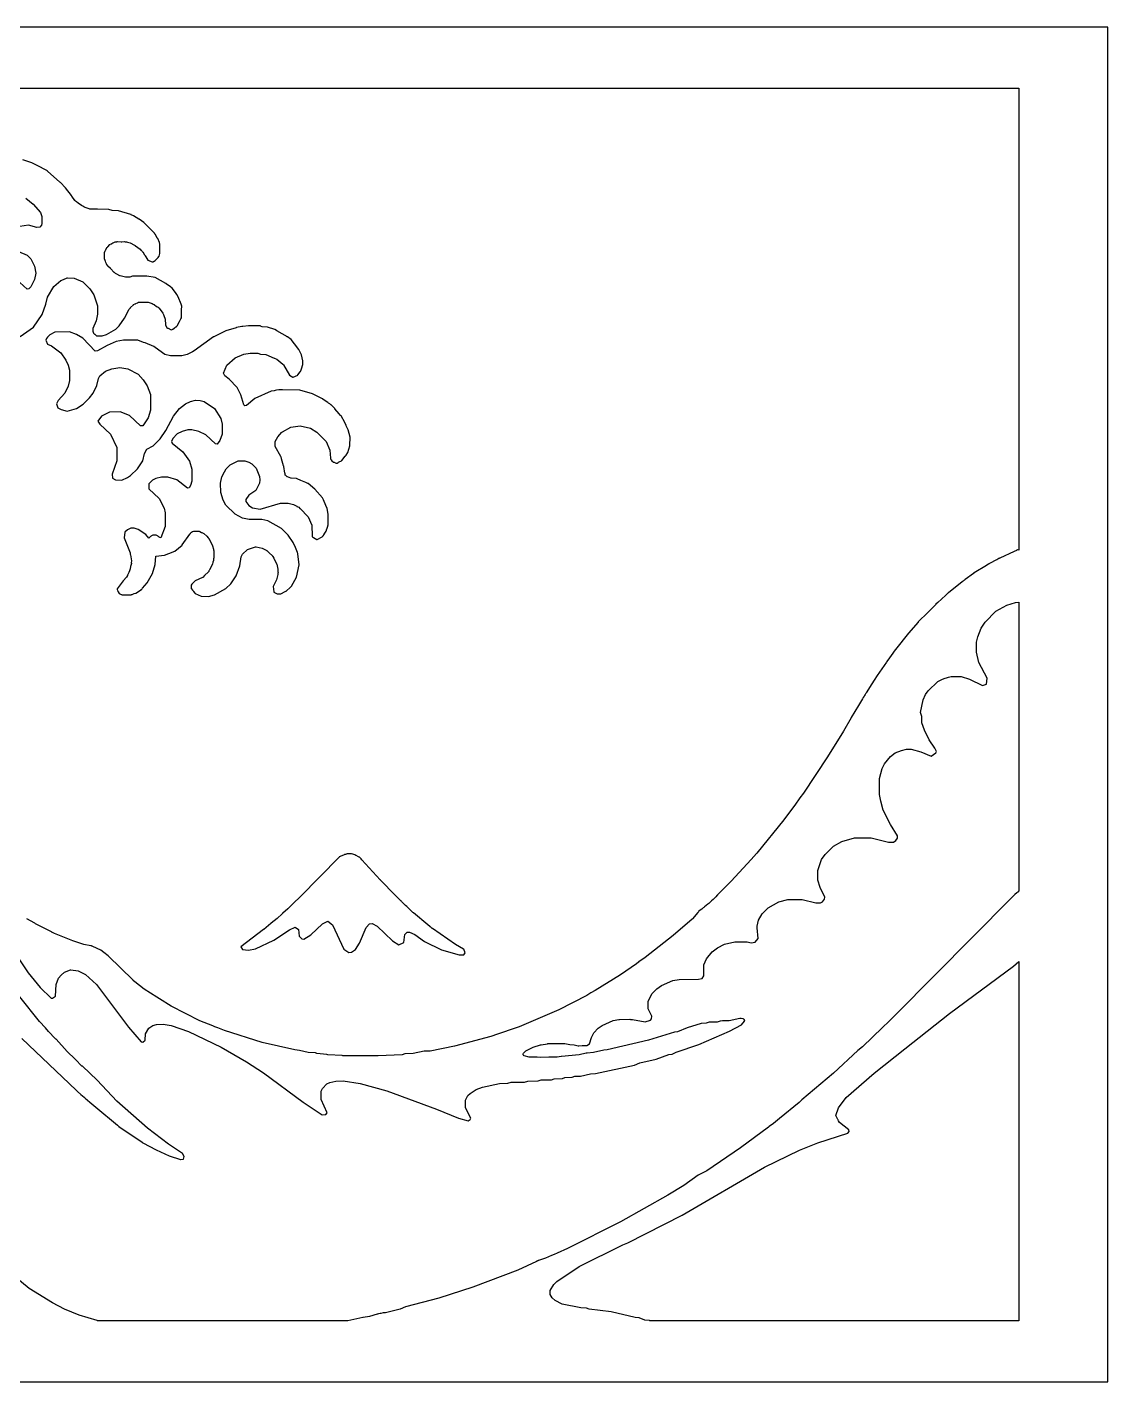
# Model space of a CAD drawing. Header units: millimetres. Extents: x 0 to 400, y 0 to 267.
# Drawn here: x 187.1 to 400, y 0 to 266.8 of the extents above; entities that cross this region are included whole.
import ezdxf

# ---------------------------------------------------------------- set-up
doc = ezdxf.new("R2010")
doc.units = ezdxf.units.MM
doc.layers.add('CUT', color=7, linetype='CONTINUOUS')

msp = doc.modelspace()

# ---------------------------------------------------------------- linework, layer by layer
at = {"layer": 'CUT'}
for points in [[(400, 0), (400, 266.8), (0, 266.8), (0, 0)], [(202.6, 199.01), (203.8, 199.49), (205.37, 199.76), (206.98, 199.47), (208.98, 198.42), (210.01, 197.36), (210.76, 196.17), (211.47, 194.43), (211.47, 191.39), (210.98, 189.88), (209.9, 188.3), (209.46, 188.31), (207.29, 190.32), (205.46, 191.05), (203.37, 191), (201.81, 190.18), (201.08, 189.2), (201.43, 188.59), (203.59, 186.62), (204.78, 184), (204.8, 181.37), (203.87, 178.76), (203.98, 177.97), (204.55, 177.65), (205.8, 177.59), (206.9, 178.12), (207.53, 178.49), (208.87, 179.82), (209.9, 181.36), (210.24, 182.8), (210.71, 183.68), (211.96, 184.37), (213.33, 185.74), (214.43, 187.33), (215.99, 190.21), (217.17, 191.68), (218.35, 192.58), (219.29, 193.04), (220.32, 193.3), (221.22, 193.29), (222, 193.04), (224.05, 191.72), (225.32, 189.69), (225.55, 188.63), (225.55, 186.63), (225.07, 185.36), (224.6, 184.68), (224.23, 184.73), (222.32, 186.51), (220.95, 187.19), (219.58, 187.48), (218.82, 187.48), (217.7, 187.19), (216.68, 186.67), (215.84, 185.8), (215.56, 185.2), (215.68, 184.87), (217.82, 183.17), (219.11, 181.35), (219.59, 179.72), (219.59, 177.37), (219.35, 176.56), (219.06, 176.06), (218.71, 175.99), (216.64, 177.66), (214.83, 178.19), (213.61, 178.17), (212.48, 177.91), (211.85, 177.56), (211.13, 176.84), (211.11, 175.85), (213.12, 173.99), (214.1, 172.06), (214.35, 171.17), (214.32, 168.43), (213.46, 166.23), (213.45, 166.23), (213.3, 166.3), (213.29, 166.3), (213.15, 166.35), (213.14, 166.35), (213.09, 166.41), (213, 166.49), (212.9, 166.56), (212.8, 166.63), (212.69, 166.68), (212.58, 166.72), (212.47, 166.75), (212.35, 166.76), (212.23, 166.77), (212.11, 166.76), (211.99, 166.75), (211.88, 166.72), (211.76, 166.68), (211.66, 166.62), (211.55, 166.56), (211.46, 166.49), (211.37, 166.41), (211.29, 166.32), (211.14, 166.13), (210.53, 166.9), (209.04, 167.87), (208.2, 168.15), (207.56, 168.15), (206.89, 167.82), (206.36, 167.31), (206.28, 166.22), (207.42, 163.24), (207.42, 163.21), (207.43, 163.2), (207.44, 163.13), (207.44, 163.12), (207.46, 163.03), (207.46, 163.01), (207.48, 162.9), (207.69, 161.72), (207.69, 161.71), (207.69, 161.7), (207.68, 161.66), (207.68, 161.65), (207.69, 161.6), (207.65, 161.35), (207.67, 161.14), (207.51, 160.55), (207.43, 160.12), (207.28, 159.74), (207.18, 159.38), (207, 159.03), (206.94, 158.88), (206.89, 158.81), (206.7, 158.45), (206.07, 157.76), (204.87, 156.21), (204.86, 156.12), (204.87, 156.09), (204.88, 156.05), (204.94, 155.89), (205.03, 155.65), (205.04, 155.62), (205.05, 155.6), (205.27, 155.26), (205.27, 155.25), (205.31, 155.23), (205.43, 155.17), (205.64, 155.08), (205.66, 155.07), (205.67, 155.07), (205.69, 155.06), (205.72, 155.05), (205.73, 155.05), (205.74, 155.05), (205.86, 155.01), (207.28, 154.98), (207.5, 154.98), (207.51, 154.98), (207.62, 155.01), (207.63, 155.01), (207.66, 155.02), (207.68, 155.03), (207.69, 155.03), (207.7, 155.04), (207.84, 155.09), (207.97, 155.14), (208.24, 155.24), (208.52, 155.34), (209.66, 156.06), (209.67, 156.07), (209.69, 156.09), (209.74, 156.14), (209.8, 156.21), (209.88, 156.29), (210.79, 157.38), (211.81, 159.18), (212.33, 160.98), (212.33, 160.99), (212.47, 162.64), (214.21, 162.82), (215.05, 163.14), (215.06, 163.14), (216.21, 163.58), (217.68, 164.79), (217.69, 164.8), (217.7, 164.81), (217.7, 164.82), (219.18, 166.95), (219.33, 167.1), (219.34, 167.11), (219.35, 167.11), (219.36, 167.12), (219.36, 167.13), (219.4, 167.19), (219.54, 167.31), (219.57, 167.35), (219.59, 167.36), (219.62, 167.39), (219.63, 167.39), (219.64, 167.4), (219.65, 167.41), (219.7, 167.46), (219.71, 167.46), (219.72, 167.46), (219.73, 167.47), (219.76, 167.5), (219.98, 167.53), (220.04, 167.54), (220.09, 167.54), (220.19, 167.55), (220.37, 167.55), (220.39, 167.55), (220.61, 167.54), (221, 167.53), (221.02, 167.52), (221.03, 167.52), (221.13, 167.47), (221.51, 167.29), (221.56, 167.25), (221.95, 167.05), (222.51, 166.55), (222.79, 166.23), (222.85, 166.18), (222.86, 166.15), (222.86, 166.14), (222.87, 166.13), (222.88, 166.12), (222.92, 166.08), (223.63, 164.69), (223.64, 164.67), (223.64, 164.66), (223.85, 164), (223.88, 163.93), (223.88, 163.9), (223.88, 163.87), (223.89, 163.66), (223.9, 163.6), (223.9, 163.24), (223.9, 163.09), (223.89, 162.96), (223.89, 162.9), (223.89, 162.84), (223.89, 162.79), (223.89, 162.71), (223.89, 162.7), (223.89, 162.67), (223.89, 162.66), (223.9, 162.24), (223.88, 162.19), (223.88, 162.18), (223.88, 162.16), (223.88, 162.14), (223.88, 161.78), (223.87, 161.76), (223.87, 161.74), (223.72, 161.4), (223.64, 161.05), (223.03, 159.89), (223, 159.82), (223, 159.81), (222.99, 159.79), (222.98, 159.77), (222.97, 159.76), (222.96, 159.74), (222.92, 159.63), (222.91, 159.62), (222.9, 159.6), (222.88, 159.58), (222.86, 159.54), (222.09, 158.79), (221.74, 158.44), (221.72, 158.43), (221.71, 158.42), (220.23, 157.78), (219.8, 157.32), (219.79, 157.31), (219.78, 157.3), (219.76, 157.28), (219.75, 157.27), (219.73, 157.25), (219.59, 157.08), (219.45, 156.91), (219.43, 156.66), (219.42, 156.41), (219.42, 156.37), (219.48, 156.26), (219.78, 155.87), (219.86, 155.76), (219.92, 155.68), (220.18, 155.35), (220.19, 155.34), (220.19, 155.33), (220.21, 155.31), (220.26, 155.26), (221.39, 154.72), (222.89, 154.7), (224.06, 154.97), (226.29, 156.24), (227.24, 157.19), (228.3, 158.74), (229.02, 160.7), (229.31, 162.48), (229.58, 163.01), (230.53, 163.95), (232.09, 164.45), (232.18, 164.43), (232.24, 164.45), (233.42, 164.18), (234.35, 163.71), (234.37, 163.69), (234.39, 163.68), (234.62, 163.45), (234.63, 163.44), (234.7, 163.37), (234.73, 163.35), (234.79, 163.29), (235.45, 162.65), (235.48, 162.6), (235.55, 162.53), (235.7, 162.24), (235.81, 162.05), (236.18, 161.28), (236.27, 161.1), (236.27, 161.09), (236.27, 161.08), (236.28, 161.07), (236.29, 161.04), (236.53, 160.06), (236.53, 159.62), (236.56, 159.45), (236.55, 159.4), (236.56, 159.34), (236.53, 159.19), (236.53, 158.97), (236.28, 157.94), (235.62, 156.63), (235.71, 155.6), (235.71, 155.59), (235.71, 155.58), (235.72, 155.57), (235.74, 155.53), (235.75, 155.51), (236.37, 155.21), (236.48, 155.2), (236.55, 155.2), (237.08, 155.2), (237.99, 155.64), (238.11, 155.69), (238.12, 155.7), (238.14, 155.71), (238.15, 155.72), (238.19, 155.76), (238.24, 155.81), (238.94, 156.45), (239.18, 156.72), (240.2, 158.47), (240.74, 160.92), (240.46, 163.09), (240.46, 163.11), (240.4, 163.26), (240.38, 163.32), (239.98, 164.32), (239.57, 165.32), (238.57, 166.74), (237.93, 167.37), (237.23, 168.04), (234.55, 169.54), (233.39, 169.82), (230.9, 169.86), (229.59, 170.1), (228.12, 170.85), (226.29, 172.68), (225.76, 173.66), (225.26, 175.17), (225.24, 176.97), (225.5, 178.25), (225.99, 179.24), (226.31, 179.79), (227.16, 180.62), (228.68, 181.37), (230.01, 181.37), (230.82, 181.12), (231.37, 180.8), (232.23, 179.91), (232.94, 178.27), (232.96, 177.64), (232.94, 177.01), (232.19, 175.55), (230.82, 174.61), (230.2, 173.74), (230.21, 173.4), (230.82, 172.57), (231.55, 172.14), (233.02, 171.85), (237.02, 173.02), (238.5, 173.02), (238.58, 173.02), (239.63, 172.77), (240.02, 172.56), (240.12, 172.53), (240.25, 172.44), (240.26, 172.43), (240.27, 172.42), (240.29, 172.41), (240.63, 172.23), (240.83, 172.03), (240.9, 171.98), (242.5, 170.34), (243.2, 168.7), (243.29, 166.52), (243.29, 166.51), (243.29, 166.5), (243.29, 166.49), (243.3, 166.48), (243.31, 166.47), (243.33, 166.42), (243.36, 166.34), (243.47, 166.28), (243.51, 166.26), (243.85, 166.08), (244.18, 165.91), (244.28, 165.92), (245.27, 166.4), (245.32, 166.47), (245.37, 166.53), (245.45, 166.64), (245.64, 166.9), (245.65, 166.91), (245.65, 166.92), (246.01, 167.51), (246.01, 167.52), (246.02, 167.52), (246.02, 167.53), (246.03, 167.54), (246.03, 167.55), (246.08, 167.69), (246.13, 167.85), (246.16, 167.92), (246.31, 168.34), (246.42, 168.78), (246.44, 169.45), (246.44, 169.87), (246.45, 170.35), (246.45, 170.82), (246.45, 170.83), (246.45, 170.84), (246.45, 170.85), (246.22, 171.98), (245.99, 172.62), (245.54, 173.69), (245.51, 173.73), (245.3, 174.07), (243.83, 175.78), (242.46, 176.92), (242.44, 176.93), (242.02, 177.12), (241.08, 177.53), (240.32, 177.86), (240.2, 177.9), (239.14, 177.97), (239.11, 177.98), (238.39, 178.22), (238.38, 178.23), (238.37, 178.24), (238.36, 178.24), (238.29, 178.31), (238.22, 178.38), (238.13, 178.46), (238.12, 178.47), (238.1, 178.49), (237.98, 178.59), (237.98, 178.6), (237.95, 178.63), (237.93, 178.86), (237.93, 178.88), (237.93, 178.91), (237.92, 178.94), (237.92, 178.95), (237.92, 178.96), (237.84, 179.42), (237.77, 179.84), (237.69, 180.27), (237.68, 180.34), (237.65, 180.43), (237.39, 181.3), (237.25, 181.77), (237.24, 181.81), (237.22, 181.89), (237.17, 182.05), (237.16, 182.09), (237.15, 182.13), (237.12, 182.22), (237.11, 182.23), (236.01, 184.18), (235.99, 185.1), (236.02, 185.16), (236.02, 185.2), (236.49, 186.14), (237.33, 187.01), (237.36, 187.03), (237.41, 187.08), (239.08, 188.03), (240.89, 188.3), (242.96, 187.8), (244.21, 187.02), (246.04, 185.19), (246.05, 185.17), (246.06, 185.16), (246.77, 183.5), (246.87, 181.91), (246.87, 181.9), (246.88, 181.89), (246.9, 181.84), (246.91, 181.81), (246.92, 181.79), (246.97, 181.67), (246.97, 181.66), (246.98, 181.64), (246.99, 181.62), (247, 181.6), (247.01, 181.59), (247.13, 181.38), (247.51, 181.13), (247.52, 181.12), (247.61, 181.09), (247.73, 181.05), (247.8, 181.02), (247.99, 180.95), (248.01, 180.95), (248.1, 180.95), (248.16, 180.95), (248.17, 180.95), (248.18, 180.95), (248.19, 180.95), (248.38, 181.05), (248.46, 181.09), (248.6, 181.16), (249.06, 181.39), (249.15, 181.48), (249.81, 182.29), (249.89, 182.38), (249.93, 182.43), (249.97, 182.48), (249.97, 182.49), (250.3, 183.04), (250.71, 184.33), (250.72, 184.36), (250.73, 184.38), (250.73, 184.39), (250.73, 184.4), (250.74, 186.04), (250.35, 187.49), (250, 188.27), (249.95, 188.38), (249.73, 188.86), (249.73, 188.87), (249.72, 188.89), (249.71, 188.91), (249.7, 188.92), (248.97, 190.23), (248.88, 190.34), (248.67, 190.58), (248.6, 190.66), (247.77, 191.6), (247.76, 191.61), (247.76, 191.62), (247.75, 191.63), (247.73, 191.66), (247.66, 191.73), (247, 192.39), (246.99, 192.4), (246.98, 192.41), (246.97, 192.42), (246.96, 192.43), (246.74, 192.58), (246.52, 192.74), (246.42, 192.81), (246.36, 192.86), (246.02, 193.1), (245.4, 193.55), (245.37, 193.57), (245.36, 193.58), (245.35, 193.59), (245.32, 193.61), (245.3, 193.62), (243.34, 194.6), (240.88, 195.32), (240.86, 195.32), (237.45, 195.35), (236.69, 195.35), (236.23, 195.27), (235.98, 195.23), (235.8, 195.2), (235.21, 195.1), (235.2, 195.09), (232.01, 193.63), (230.34, 192.27), (230.32, 192.27), (230.31, 192.26), (230.3, 192.26), (230.01, 192.22), (229.8, 192.4), (229.25, 194.38), (228.52, 195.82), (226.94, 197.47), (226.07, 198.14), (225.8, 198.68), (226.5, 200.24), (228.13, 201.64), (229.84, 202.36), (231.09, 202.6), (232.55, 202.61), (233.12, 202.4), (234.13, 202.35), (235.77, 201.62), (235.85, 201.62), (235.98, 201.53), (236.29, 201.39), (237.13, 200.72), (237.52, 200.44), (237.56, 200.37), (237.66, 200.29), (238.81, 198.24), (239.16, 198.06), (239.48, 197.89), (239.51, 197.87), (239.52, 197.87), (239.54, 197.88), (239.57, 197.88), (240.44, 198.27), (240.45, 198.28), (240.46, 198.29), (240.47, 198.31), (240.93, 198.94), (240.94, 198.96), (241.01, 199.06), (241.02, 199.07), (241.02, 199.08), (241.22, 199.68), (241.39, 200.17), (241.4, 200.21), (241.41, 200.25), (241.42, 200.29), (241.43, 200.33), (241.43, 200.34), (241.44, 200.83), (241.44, 201.05), (241.17, 202.26), (240.9, 202.81), (240.65, 203.31), (239.82, 204.45), (239.13, 205.27), (238.41, 205.79), (238.4, 205.8), (238.39, 205.81), (238.38, 205.82), (238.37, 205.82), (238.32, 205.85), (238.24, 205.9), (238.09, 205.98), (237.96, 206.06), (237.94, 206.07), (237.38, 206.4), (236.35, 207.01), (236.05, 207.19), (236, 207.22), (235.97, 207.23), (235.95, 207.24), (234.48, 207.73), (233.41, 207.79), (233.09, 207.93), (233.08, 207.94), (233.07, 207.94), (232.93, 207.96), (232.89, 207.97), (232.81, 207.98), (232.76, 207.98), (232, 207.99), (230.74, 207.98), (229.64, 207.84), (229.59, 207.83), (229.55, 207.83), (229.54, 207.83), (229.49, 207.82), (229.47, 207.82), (229.46, 207.82), (229.45, 207.82), (229.42, 207.81), (228.36, 207.61), (228.35, 207.61), (228.33, 207.6), (228.32, 207.6), (226.27, 206.98), (223.9, 205.8), (223.89, 205.79), (223.88, 205.78), (223.87, 205.78), (220.06, 203.03), (219.69, 202.84), (219.6, 202.78), (219.08, 202.53), (218.64, 202.31), (217.6, 202.07), (217.57, 202.07), (217.53, 202.06), (217.2, 202.06), (217.1, 202.04), (215.92, 202.06), (215.59, 202.06), (215.38, 202.06), (214.29, 202.31), (214.28, 202.32), (214.26, 202.32), (213.06, 203.2), (212.11, 203.89), (212.1, 203.9), (210.41, 204.64), (210.4, 204.65), (210.39, 204.65), (210.03, 204.69), (208.96, 205.13), (206.1, 205.13), (204.68, 204.88), (202.89, 204.13), (201.02, 203.05), (200.52, 203.01), (198.11, 205.51), (196.84, 206.29), (195.47, 206.79), (192.6, 206.73), (191.63, 206.23), (191.14, 205.75), (190.98, 205.45), (190.82, 205.12), (191.17, 204.37), (191.94, 204.01), (193.76, 202.68), (194.77, 201.18), (195.25, 200.22), (195.49, 199.24), (195.5, 197.19), (195.25, 196.1), (194.54, 194.7), (193.26, 193.29), (192.9, 192.63), (193.22, 191.82), (193.83, 191.48), (195.06, 191.19), (196.87, 191.72), (198.17, 192.52), (199.44, 193.78), (200.12, 194.72), (200.86, 196.21), (201.17, 197.59), (201.48, 198.13)], [(261.99, 88.56), (262.44, 88.59), (263.49, 88.08), (265.42, 86.74), (268.78, 85.07), (272.22, 84.08), (273.17, 84.11), (273.43, 84.51), (273.12, 85.19), (273.12, 85.2), (273.11, 85.2), (271.52, 86.16), (266.99, 89.27), (266.94, 89.3), (266.73, 89.48), (266.71, 89.5), (266.7, 89.51), (266.56, 89.63), (266.55, 89.63), (266.54, 89.64), (266.45, 89.71), (266.04, 89.99), (263.23, 92.36), (263.13, 92.44), (261.96, 93.58), (261.95, 93.59), (261.91, 93.63), (261.67, 93.83), (260.96, 94.55), (260.85, 94.66), (260.81, 94.69), (260.77, 94.73), (260.47, 95.02), (259.1, 96.41), (257.27, 98.26), (257.06, 98.47), (256.89, 98.67), (256.83, 98.74), (256.76, 98.82), (256.74, 98.84), (256.7, 98.88), (253.09, 102.84), (252.93, 103), (252.58, 103.32), (252.56, 103.33), (252.55, 103.33), (252.52, 103.35), (252.43, 103.4), (251.94, 103.67), (251.91, 103.68), (251.68, 103.78), (251.67, 103.79), (251.49, 103.87), (251.46, 103.88), (251.32, 103.95), (251.31, 103.95), (251.3, 103.95), (251.29, 103.95), (251.28, 103.95), (251, 103.96), (250.79, 103.97), (250.72, 103.97), (250.71, 103.97), (250.44, 103.98), (250.17, 103.97), (250.01, 103.93), (249.97, 103.92), (249.84, 103.89), (249.71, 103.85), (249.7, 103.85), (249.69, 103.85), (249.67, 103.84), (249.66, 103.84), (249.65, 103.83), (249.64, 103.83), (249.63, 103.82), (249.62, 103.82), (249.59, 103.8), (248.79, 103.46), (248.67, 103.39), (248.63, 103.37), (248.61, 103.36), (248.6, 103.35), (240.92, 95.51), (239.61, 94.28), (238.5, 93.16), (237.5, 92.31), (237.41, 92.23), (237.4, 92.22), (237.38, 92.2), (237.37, 92.19), (237.36, 92.18), (237.35, 92.17), (236.4, 91.27), (235.21, 90.33), (235.2, 90.33), (235.19, 90.32), (235.18, 90.31), (235.17, 90.3), (235.16, 90.29), (235.15, 90.29), (235.14, 90.28), (233.76, 89.09), (233.72, 89.06), (229.24, 85.67), (229.53, 85.14), (230.74, 85.01), (232.14, 85.31), (235.74, 86.99), (238.84, 89.03), (239.91, 89.54), (240.57, 89.06), (240.74, 87.75), (241.24, 87.27), (241.62, 87.19), (242.99, 88.04), (245.31, 90.22), (246.38, 90.73), (247.26, 89.99), (249.51, 85.2), (250.5, 84.56), (251.03, 84.61), (251.82, 85.13), (252.6, 86.42), (253.9, 89.51), (254.56, 90.2), (255.09, 90.27), (256.06, 89.75), (259.08, 86.87), (260.38, 86.05), (261.36, 86.55), (261.55, 88.13)], [(316.13, 32.84), (332.38, 42.29), (339.26, 45.62), (342.88, 47.06), (348.8, 48.99), (349.03, 49.32), (348.96, 49.66), (347.13, 51.09), (347.12, 51.09), (346.95, 51.43), (346.9, 51.53), (346.88, 51.57), (346.86, 51.6), (346.83, 51.65), (346.42, 52.43), (346.43, 52.45), (346.42, 52.47), (346.92, 53.97), (348.42, 55.99), (353.97, 60.8), (359.99, 65.61), (368.82, 72.53), (381.4, 81.85), (382.47, 82.77), (382.47, 61.04), (382.47, 51.5), (382.47, 47.93), (382.47, 37.41), (382.47, 34.45), (382.47, 17.05), (382.47, 12), (309.78, 12), (309.77, 12), (309.74, 12.06), (308.78, 12.19), (307.68, 12.61), (306.88, 12.67), (302.17, 13.81), (297.84, 14.33), (297.32, 14.54), (296.17, 14.57), (292.53, 15.3), (291.11, 16.01), (290.55, 16.54), (290.15, 17.2), (290.15, 17.97), (290.89, 19.18), (291.46, 19.77), (295.87, 22.73), (304.44, 27.02), (305.42, 27.36)]]:
    msp.add_lwpolyline(points, close=True, dxfattribs=at)
for points in [[(17.53, 254.8), (382.47, 254.8), (382.47, 163.86), (382.47, 163.84), (382.47, 163.83), (382.47, 163.8), (382.17, 163.83), (381.98, 163.75), (381.51, 163.56), (378.72, 162.24), (378.64, 162.2), (378.63, 162.19), (378.59, 162.17), (378.54, 162.14), (378.11, 161.92), (378.08, 161.9), (376.7, 161.16), (376.64, 161.13), (376.6, 161.11), (376.59, 161.1), (376.58, 161.09), (376.57, 161.09), (376.55, 161.08), (376.5, 161.05), (376.18, 160.86), (376.1, 160.81), (376.07, 160.79), (373.69, 159.33), (373.68, 159.33), (373.65, 159.31), (373.63, 159.29), (373.57, 159.25), (373.56, 159.24), (373.55, 159.23), (371.9, 158.01), (371.88, 157.99), (371.81, 157.95), (371.79, 157.93), (371.75, 157.9), (371.71, 157.87), (371.7, 157.86), (371.69, 157.85), (371.68, 157.84), (371.65, 157.82), (371.51, 157.71), (371.29, 157.54), (368.58, 155.42), (368.57, 155.42), (368.56, 155.41), (368.07, 154.95), (367.24, 154.17), (366.5, 153.48), (366.14, 153.15), (366.1, 153.11), (366.06, 153.07), (366.02, 153.03), (364.54, 151.55), (362.65, 149.66), (362.62, 149.62), (362.61, 149.61), (362.6, 149.6), (360.73, 147.45), (358.17, 144.21), (358.12, 144.15), (357.33, 143.07), (356.64, 142.13), (356.63, 142.12), (356.63, 142.11), (356.61, 142.09), (356.48, 141.89), (356.39, 141.76), (354.57, 139.09), (353.99, 138.19), (353.52, 137.46), (352.39, 135.72), (352.38, 135.71), (352.37, 135.69), (352.3, 135.58), (352.23, 135.47), (352.18, 135.38), (352.04, 135.14), (351.97, 135.02), (351.82, 134.77), (351.68, 134.54), (350.89, 133.22), (349.45, 130.83), (349.42, 130.78), (347.92, 128.13), (344.8, 123.09), (340.03, 115.95), (339.34, 114.99), (338.36, 113.55), (337.5, 112.47), (336.19, 110.67), (336.18, 110.66), (330.85, 104.13), (330.79, 104.07), (329.72, 102.9), (325.82, 98.63), (325.78, 98.59), (325.67, 98.47), (325.49, 98.29), (323.14, 95.94), (323.08, 95.88), (323.07, 95.86), (323.06, 95.85), (322.78, 95.55), (322.24, 95.03), (321.94, 94.73), (321.85, 94.66), (321.83, 94.64), (321.75, 94.56), (321.46, 94.27), (321.39, 94.21), (321.23, 94.06), (320.56, 93.55), (320.43, 93.45), (320.4, 93.42), (320.28, 93.33), (320.17, 93.24), (320.12, 93.19), (320.03, 93.12), (319.72, 92.87), (319.39, 92.61), (319.38, 92.6), (319.37, 92.59), (319.37, 92.58), (319.36, 92.57), (319.32, 92.52), (319.22, 92.41), (318.16, 91.18), (318.09, 91.12), (314.41, 87.93), (308.84, 83.55), (307.64, 82.71), (307.61, 82.69), (307.59, 82.68), (307.58, 82.67), (307.14, 82.33), (304.02, 80.18), (299.02, 77.07), (298.14, 76.6), (297.35, 76.12), (291.89, 73.27), (284.02, 69.93), (279.21, 68.25), (279.08, 68.21), (278.49, 68.01), (271.31, 66.1), (266.52, 65.14), (265.36, 65.11), (263.14, 64.67), (261.54, 64.63), (261.02, 64.43), (256.31, 64.18), (250.22, 64.18), (249.76, 64.21), (249.75, 64.21), (249.62, 64.21), (249.38, 64.23), (249.34, 64.24), (249.32, 64.24), (249.19, 64.25), (246.34, 64.43), (246.14, 64.5), (244.18, 64.67), (243.91, 64.78), (242.5, 64.9), (240.77, 65.26), (239.85, 65.38), (233.4, 66.81), (225.99, 69.2), (224.73, 69.7), (224.08, 69.92), (223.72, 70.11), (223.7, 70.12), (223.69, 70.12), (221.18, 71.12), (215.49, 73.97), (210.91, 76.87), (210.73, 77.01), (210.72, 77.01), (210.71, 77.02), (210.21, 77.34), (208.37, 78.8), (208.12, 79), (208.1, 79.02), (208.09, 79.03), (208.07, 79.05), (208.06, 79.06), (208.05, 79.06), (208.03, 79.08), (208, 79.1), (203.09, 83.89), (202.28, 84.56), (201.68, 85.04), (200.07, 85.76), (199.98, 85.8), (199.94, 85.82), (199.93, 85.82), (199.9, 85.83), (199.87, 85.84), (199.86, 85.84), (199.79, 85.86), (199.75, 85.87), (199.71, 85.88), (199.69, 85.88), (199.68, 85.88), (198.34, 86.13), (196.17, 86.85), (192.56, 88.29), (192.13, 88.51), (192.12, 88.51), (192.1, 88.52), (191.94, 88.6), (188.79, 90.2), (188.65, 90.34), (188.64, 90.35), (188.63, 90.35), (187.08, 91.16)], [(185.78, 205.86), (188.38, 207.74), (190.08, 210.18), (190.85, 212.23), (191.17, 213.59), (192.37, 215.73), (193.76, 216.88), (193.78, 216.9), (194.31, 217.1), (195.04, 217.39), (195.08, 217.39), (195.11, 217.4), (196.42, 217.38), (198.1, 216.66), (199.5, 215.28), (200.27, 214.06), (200.97, 211.88), (201, 210.24), (200.73, 208.98), (200.09, 207.47), (200.06, 206.93), (200.21, 206.52), (200.27, 206.46), (200.43, 206.32), (200.46, 206.3), (200.51, 206.26), (200.79, 206.02), (201.92, 205.97), (202.79, 206.25), (204.61, 207.31), (204.63, 207.32), (205.3, 207.99), (206.31, 209.49), (207.23, 211.27), (207.49, 211.52), (207.5, 211.53), (207.5, 211.54), (207.51, 211.58), (208.08, 212.11), (208.11, 212.14), (208.44, 212.29), (208.48, 212.31), (208.49, 212.31), (208.5, 212.32), (208.55, 212.37), (208.85, 212.5), (209.07, 212.61), (209.11, 212.61), (209.12, 212.61), (209.14, 212.62), (210.95, 212.61), (210.98, 212.61), (211.74, 212.36), (211.96, 212.23), (212.19, 212.14), (212.65, 211.81), (212.67, 211.8), (212.68, 211.79), (212.7, 211.77), (212.75, 211.74), (212.94, 211.63), (212.95, 211.61), (212.96, 211.61), (212.97, 211.6), (212.99, 211.59), (213, 211.57), (213, 211.56), (213.01, 211.55), (213.13, 211.47), (213.86, 210.46), (213.98, 210.17), (214.08, 210.02), (214.32, 209.3), (214.34, 209.25), (214.34, 209.24), (214.35, 209.21), (214.4, 208.2), (214.4, 208.19), (214.68, 207.6), (214.78, 207.54), (214.9, 207.48), (215.49, 207.2), (215.5, 207.2), (215.71, 207.28), (215.82, 207.32), (215.83, 207.32), (215.85, 207.33), (215.86, 207.34), (216.09, 207.5), (216.1, 207.5), (216.14, 207.53), (216.25, 207.61), (216.46, 207.76), (216.6, 207.86), (216.63, 207.88), (216.64, 207.89), (216.69, 207.94), (216.7, 207.95), (216.7, 207.96), (217.15, 208.8), (217.29, 209.08), (217.38, 209.24), (217.44, 209.36), (217.52, 209.52), (217.53, 209.53), (217.53, 209.54), (217.55, 209.67), (217.55, 209.69), (217.55, 209.7), (217.56, 210.2), (217.57, 211.32), (217.58, 211.63), (217.58, 211.74), (217.58, 211.77), (217.58, 211.87), (217.45, 212.24), (216.91, 213.71), (216.62, 214.15), (216.36, 214.53), (215.7, 215.36), (215.41, 215.64), (215.37, 215.68), (214.55, 216.26), (214.54, 216.27), (214.51, 216.29), (214.47, 216.31), (212.37, 217.49), (210.74, 217.75), (208.08, 217.77), (207.96, 217.75), (207.95, 217.75), (207.94, 217.75), (207.92, 217.74), (207.91, 217.74), (207.35, 217.56), (206.85, 217.56), (206.79, 217.55), (206.74, 217.56), (206.53, 217.56), (205.46, 217.82), (205.45, 217.83), (205.44, 217.83), (205.43, 217.83), (205.14, 217.98), (205.1, 218), (205.09, 218.01), (205.04, 218.04), (204.56, 218.28), (204.54, 218.3), (204.5, 218.32), (204.36, 218.46), (204.35, 218.47), (204.34, 218.47), (204.3, 218.5), (203.53, 219.27), (203.04, 219.75), (203.03, 219.77), (202.99, 219.81), (202.94, 219.89), (202.83, 220), (202.76, 220.18), (202.61, 220.42), (202.55, 220.73), (202.54, 220.76), (202.53, 220.79), (202.53, 220.8), (202.52, 220.82), (202.37, 221.18), (202.37, 221.19), (202.36, 221.21), (202.36, 221.54), (202.36, 221.55), (202.35, 221.59), (202.36, 222.07), (202.36, 222.28), (202.36, 222.33), (202.37, 222.35), (202.37, 222.37), (202.37, 222.4), (202.46, 222.58), (202.47, 222.59), (202.48, 222.61), (202.49, 222.63), (202.6, 222.88), (202.65, 222.93), (202.65, 222.94), (202.65, 222.95), (202.87, 223.37), (202.9, 223.4), (202.91, 223.41), (202.92, 223.41), (202.93, 223.43), (202.94, 223.46), (203.01, 223.51), (203.02, 223.52), (203.03, 223.53), (203.45, 223.96), (203.47, 223.97), (203.51, 224.02), (203.8, 224.14), (203.81, 224.14), (203.83, 224.15), (203.84, 224.16), (204.02, 224.3), (204.25, 224.37), (204.51, 224.5), (204.66, 224.5), (204.67, 224.5), (204.68, 224.5), (204.76, 224.54), (204.84, 224.54), (204.87, 224.55), (204.88, 224.55), (204.92, 224.55), (205.65, 224.53), (205.69, 224.53), (205.73, 224.53), (205.75, 224.53), (205.77, 224.53), (206.35, 224.55), (206.46, 224.51), (206.47, 224.51), (206.48, 224.51), (206.5, 224.51), (206.52, 224.51), (206.66, 224.51), (206.68, 224.5), (206.71, 224.5), (206.91, 224.42), (207.41, 224.3), (208.3, 223.85), (208.35, 223.83), (208.38, 223.81), (208.4, 223.8), (208.46, 223.75), (208.47, 223.74), (208.48, 223.73), (209.38, 223.07), (209.56, 222.88), (209.57, 222.87), (209.58, 222.86), (209.75, 222.73), (209.82, 222.62), (209.83, 222.6), (209.84, 222.59), (209.86, 222.57), (209.87, 222.56), (209.88, 222.56), (209.89, 222.55), (209.94, 222.51), (209.97, 222.47), (210.02, 222.41), (210.28, 221.96), (210.31, 221.9), (210.32, 221.89), (210.33, 221.87), (210.34, 221.85), (210.35, 221.83), (210.37, 221.81), (210.4, 221.76), (210.51, 221.58), (210.93, 220.89), (210.93, 220.88), (210.94, 220.88), (211.78, 220.56), (211.88, 220.58), (211.95, 220.59), (211.96, 220.59), (212.03, 220.6), (212.04, 220.61), (212.15, 220.7), (212.34, 220.85), (212.97, 221.41), (212.97, 221.42), (213.09, 221.61), (213.13, 221.68), (213.13, 221.69), (213.27, 222.24), (213.27, 222.25), (213.28, 222.56), (213.28, 222.62), (213.28, 222.76), (213.29, 222.94), (213.29, 223.23), (213.29, 223.32), (213.29, 223.34), (213.29, 223.38), (213.29, 223.39), (213.29, 223.42), (213.29, 223.44), (213.29, 223.51), (213.28, 223.7), (213.27, 223.88), (213.26, 224.1), (213.21, 224.28), (213.21, 224.29), (213.2, 224.32), (213.19, 224.34), (213.18, 224.36), (212.86, 225.18), (212.85, 225.2), (212.78, 225.31), (212.33, 226.02), (212.31, 226.05), (212.29, 226.07), (212.27, 226.1), (212.23, 226.16), (212.21, 226.18), (212.2, 226.19), (212.04, 226.4), (212.02, 226.42), (212.02, 226.43), (211.93, 226.52), (211.81, 226.64), (211.76, 226.69), (211.48, 226.96), (210.72, 227.71), (210.58, 227.84), (210.1, 228.32), (209.18, 228.97), (209.17, 228.98), (208.07, 229.62), (207.66, 229.86), (207.61, 229.89), (207.58, 229.9), (207.56, 229.91), (205.11, 230.64), (205.1, 230.64), (203.86, 230.68), (203.21, 230.88), (201.02, 230.92), (200.91, 230.92), (200.87, 230.92), (200.85, 230.92), (200.83, 230.92), (200.81, 230.92), (200.8, 230.92), (200.79, 230.92), (199.61, 230.93), (199.58, 230.94), (199.57, 230.94), (199.51, 230.94), (199.34, 231.01), (198.76, 231.19), (198.58, 231.3), (198.29, 231.41), (198.09, 231.54), (197.84, 231.65), (197.19, 232.15), (196.85, 232.36), (196.81, 232.42), (196.8, 232.43), (196.79, 232.43), (196.78, 232.44), (196.74, 232.5), (196.73, 232.51), (196.63, 232.58), (196.59, 232.64), (196.58, 232.64), (196.56, 232.66), (195.97, 233.51), (195.91, 233.59), (195.86, 233.66), (194.73, 235.14), (194.7, 235.17), (193.69, 236.18), (193.59, 236.28), (191.16, 238.45), (191.15, 238.46), (191.14, 238.47), (191.13, 238.47), (189, 239.64), (188.43, 239.9), (188.08, 240.05), (188.04, 240.07), (186.32, 240.64)], [(186.9, 233.12), (188.36, 231.94), (189.76, 230.29), (190.01, 229.48), (190.02, 228.14), (189.97, 227.79), (189.63, 227.43), (189.07, 227.35), (187.38, 227.81), (185.72, 227.5)], [(185.46, 222.63), (187.14, 221.91), (187.86, 221.19), (188.58, 219.75), (188.84, 218.31), (188.58, 217.1), (187.84, 215.65), (187.47, 215.25), (187.17, 215.2), (185.68, 216.49)], [(181.05, 89.89), (187.34, 80.58), (189.74, 77.7), (191.89, 75.58), (192.15, 75.56), (192.72, 75.93), (192.83, 78.29), (193.3, 79.48), (193.84, 80.08), (194.52, 80.7), (195.71, 81.18), (195.72, 81.18), (197.2, 80.92), (198.61, 80.2), (200.81, 78.26), (207.12, 69.87), (209.59, 66.95), (209.94, 66.93), (210.37, 67.32), (210.48, 68.53), (211.08, 69.63), (211.88, 70.19), (212.64, 70.41), (213.95, 70.47), (215.5, 70.2), (218.9, 68.99), (225.33, 65.91), (230.34, 63.03), (233.67, 60.89), (241.5, 55.06), (245.24, 52.6), (245.96, 52.64), (246.24, 52.99), (245.07, 55.63), (245.06, 56.54), (245.05, 57.05), (245.06, 57.08), (245.06, 57.23), (245.31, 57.78), (246.17, 58.67), (246.73, 58.98), (247.92, 59.23), (249.4, 59.26), (252.71, 58.76), (258, 57.32), (267.76, 53.74), (272.12, 51.91), (273.99, 51.4), (274.43, 51.65), (274.55, 51.97), (273.46, 53.95), (273.47, 55.46), (273.94, 56.38), (274.37, 56.82), (275.58, 57.56), (276.81, 58.04), (280.19, 58.76), (281.79, 58.8), (282.46, 59), (285.1, 59.04), (285.75, 59.24), (287.81, 59.28), (288.37, 59.48), (290.39, 59.51), (290.93, 59.71), (292.57, 59.75), (293.05, 59.94), (294.5, 59.99), (294.98, 60.19), (296.14, 60.23), (298.08, 60.67), (299.07, 60.71), (306.76, 62.39), (307.82, 62.81), (311.05, 63.58), (313.54, 64.48), (314.19, 64.56), (314.96, 64.96), (319.44, 66.46), (325.45, 69.1), (327.85, 70.32), (328.46, 71.02), (328.48, 71.19), (328.48, 71.2), (328.38, 71.38), (328.38, 71.39), (328.37, 71.39), (328.27, 71.45), (328.17, 71.5), (327.78, 71.54), (327.67, 71.54), (327.57, 71.55), (327.55, 71.55), (327.53, 71.55), (325.43, 71.1), (324.57, 71.09), (324.48, 71.09), (324.39, 71.09), (324.25, 71.09), (324.07, 71.08), (323.61, 71.07), (323.04, 70.86), (321.47, 70.84), (320.9, 70.63), (319.89, 70.58), (317.14, 69.72), (315.22, 68.97), (314.62, 68.9), (309.5, 67.29), (301.38, 65.38), (300.75, 65.35), (300.74, 65.35), (300.73, 65.35), (298.72, 64.9), (297.41, 64.74), (297.35, 64.73), (297.29, 64.72), (297.28, 64.72), (297.26, 64.71), (295.88, 64.43), (292.4, 64.09), (292.39, 64.09), (292.29, 64.08), (291.53, 63.98), (291.42, 63.95), (291.27, 63.95), (289.88, 63.94), (288.18, 63.91), (287.62, 63.93), (286.78, 63.93), (286.62, 63.96), (286.61, 63.96), (286.6, 63.96), (286.59, 63.96), (285.99, 63.96), (285.06, 64.19), (285.04, 64.21), (285, 64.22), (284.96, 64.28), (284.84, 64.4), (284.85, 64.48), (284.85, 64.49), (284.82, 64.53), (284.86, 64.58), (284.88, 64.73), (285.36, 65.17), (285.38, 65.19), (286.79, 65.89), (288.27, 66.39), (288.28, 66.39), (288.29, 66.39), (288.31, 66.4), (288.38, 66.41), (289.61, 66.58), (289.72, 66.62), (291.36, 66.63), (291.37, 66.63), (291.84, 66.66), (292.06, 66.64), (292.07, 66.64), (292.51, 66.65), (292.6, 66.64), (293.06, 66.64), (294.04, 66.47), (294.9, 66.39), (295.7, 66.18), (295.71, 66.18), (295.72, 66.18), (295.82, 66.19), (296.44, 66.22), (296.48, 66.22), (296.5, 66.22), (296.58, 66.23), (296.62, 66.23), (296.88, 66.25), (297.33, 66.28), (297.34, 66.28), (297.35, 66.28), (297.92, 66.6), (298.27, 67.82), (298.74, 68.75), (299.6, 69.65), (300.39, 70.2), (302.58, 71.16), (303.67, 71.4), (303.81, 71.4), (305.84, 71.42), (305.96, 71.4), (306.36, 71.4), (308.84, 70.93), (309.89, 71.22), (310.12, 71.53), (310.17, 72.05), (309.47, 73.5), (309.47, 74.94), (310.2, 76.39), (311.17, 77.42), (312.08, 78.07), (314.28, 79.03), (315.56, 79.27), (319.37, 79.3), (320.11, 79.47), (320.4, 79.98), (320.45, 82.11), (320.93, 83.34), (322.05, 84.7), (323.08, 85.47), (324.47, 86.18), (326.54, 86.67), (326.79, 86.67), (326.84, 86.68), (328.76, 86.67), (328.93, 86.67), (329.75, 86.45), (330.56, 86.58), (331.14, 87.35), (330.9, 89.45), (330.93, 89.62), (330.92, 89.76), (331.18, 90.94), (331.92, 92.16), (333.09, 93.33), (335.21, 94.52), (336.96, 95.01), (339.76, 95.01), (342.47, 94.33), (343.38, 94.34), (343.8, 94.57), (344.21, 95.06), (344.28, 95.49), (343.35, 97.33), (342.87, 98.8), (342.87, 100.72), (343.6, 102.9), (344.3, 103.85), (345.98, 105.5), (347.62, 106.45), (350.1, 107.17), (353.36, 107.17), (356.79, 106.26), (357.77, 106.28), (358.23, 106.61), (358.56, 107.07), (358.55, 107.55), (357.18, 109.76), (355.76, 112.59), (355.26, 114.34), (355.03, 115.66), (355.02, 118.82), (355.52, 120.8), (356, 121.73), (357.16, 123.17), (358.13, 123.87), (359.34, 124.36), (360.34, 124.6), (360.44, 124.6), (360.49, 124.61), (360.86, 124.6), (361.24, 124.6), (363.18, 124.11), (365.18, 123.25), (366.13, 123.85), (366.21, 124.16), (365.92, 124.79), (364.81, 126.46), (363.86, 128.37), (363.38, 129.81), (363.34, 131.01), (363.12, 131.8), (363.62, 134.34), (364.09, 135.34), (364.62, 136.09), (366.48, 137.92), (367.44, 138.42), (367.94, 138.56), (367.95, 138.56), (367.98, 138.57), (368.2, 138.67), (368.62, 138.76), (369.12, 138.9), (369.31, 138.9), (369.32, 138.9), (369.36, 138.91), (370.82, 138.93), (370.87, 138.92), (371.12, 138.92), (372.76, 138.41), (375.3, 137.11), (375.31, 137.11), (376.12, 137.41), (376.19, 138.57), (374.6, 141.7), (374.12, 143.68), (374.11, 145.69), (374.35, 146.74), (375.07, 148.46), (375.8, 149.63), (377.92, 151.76), (380.09, 152.97), (381.79, 153.46), (382.47, 153.52), (382.47, 123.53), (382.47, 102.41), (382.47, 96.7), (382.47, 96.68), (382.23, 96.47), (382.21, 96.46), (382.2, 96.45), (382.19, 96.44), (382.18, 96.43), (382.16, 96.41), (382.15, 96.4), (382.09, 96.34), (381.7, 95.96), (380.88, 95.17), (358.29, 72.4), (357.62, 71.75), (356.83, 70.96), (355.6, 69.81), (351.65, 66.01), (350.75, 65.28), (345.94, 60.79), (339.73, 55.58), (339.21, 54.99), (335.33, 51.89), (335.32, 51.88), (335.3, 51.86), (334.14, 50.89), (333.31, 50.27), (333.18, 50.17), (327.66, 46.08), (320.99, 41.55), (319.31, 40.71), (316.46, 38.69), (313.33, 36.76), (304.03, 31.52), (293.55, 26.27), (291.54, 25.38), (290.93, 25.08), (290.4, 24.87), (289.26, 24.37), (287.87, 23.89), (287.85, 23.89), (287.82, 23.88), (287.77, 23.86), (287.68, 23.82), (287.67, 23.82), (287.66, 23.82), (287.63, 23.81), (287.58, 23.79), (287.54, 23.77), (287.52, 23.76), (287.49, 23.75), (287.48, 23.74), (287.46, 23.73), (283.78, 21.98), (274.92, 18.64), (268.23, 16.48), (261.66, 14.76), (260.6, 14.33), (257.71, 13.62), (257.24, 13.58), (256.83, 13.49), (256.64, 13.45), (256.34, 13.39), (256.18, 13.35), (256.17, 13.35), (256.12, 13.34), (256.06, 13.32), (254.6, 12.9), (253.32, 12.71), (253.3, 12.71), (253.29, 12.71), (250.28, 12.04), (250.26, 12), (201.01, 12), (200.98, 12), (200.93, 12.1), (200.92, 12.1), (197.37, 13.14), (194.47, 14.35), (192.11, 15.54), (187.57, 18.41), (187.55, 18.42), (182.68, 22.37)], [(186.13, 67.65), (196.81, 57.46), (196.86, 57.41), (196.93, 57.34), (197, 57.28), (197.07, 57.22), (197.72, 56.63), (198.37, 56.04), (198.44, 55.98), (198.51, 55.92), (198.53, 55.9), (198.58, 55.85), (199.47, 55.11), (200.65, 54.12), (204.94, 50.53), (205.01, 50.47), (205.08, 50.41), (205.14, 50.36), (205.18, 50.33), (205.19, 50.32), (209.78, 47.18), (209.81, 47.16), (209.94, 47.09), (212.58, 45.67), (215.1, 44.51), (217.32, 43.78), (217.33, 43.78), (217.39, 43.78), (217.96, 43.89), (218.07, 44.38), (217.73, 44.96), (214.98, 46.8), (210.87, 49.96), (204.81, 55.28), (200.92, 59.4), (198.02, 62.2), (198.01, 62.2), (197.92, 62.19), (196.64, 63.52), (196.63, 63.53), (196.62, 63.54), (196.61, 63.55), (195.06, 65.04), (192.83, 67.47), (192.82, 67.49), (192.8, 67.51), (192.76, 67.55), (192.69, 67.63), (191.34, 69.02), (190.74, 69.74), (189.59, 71), (185.71, 75.84)]]:
    msp.add_lwpolyline(points, dxfattribs=at)

doc.saveas('drawing.dxf')
